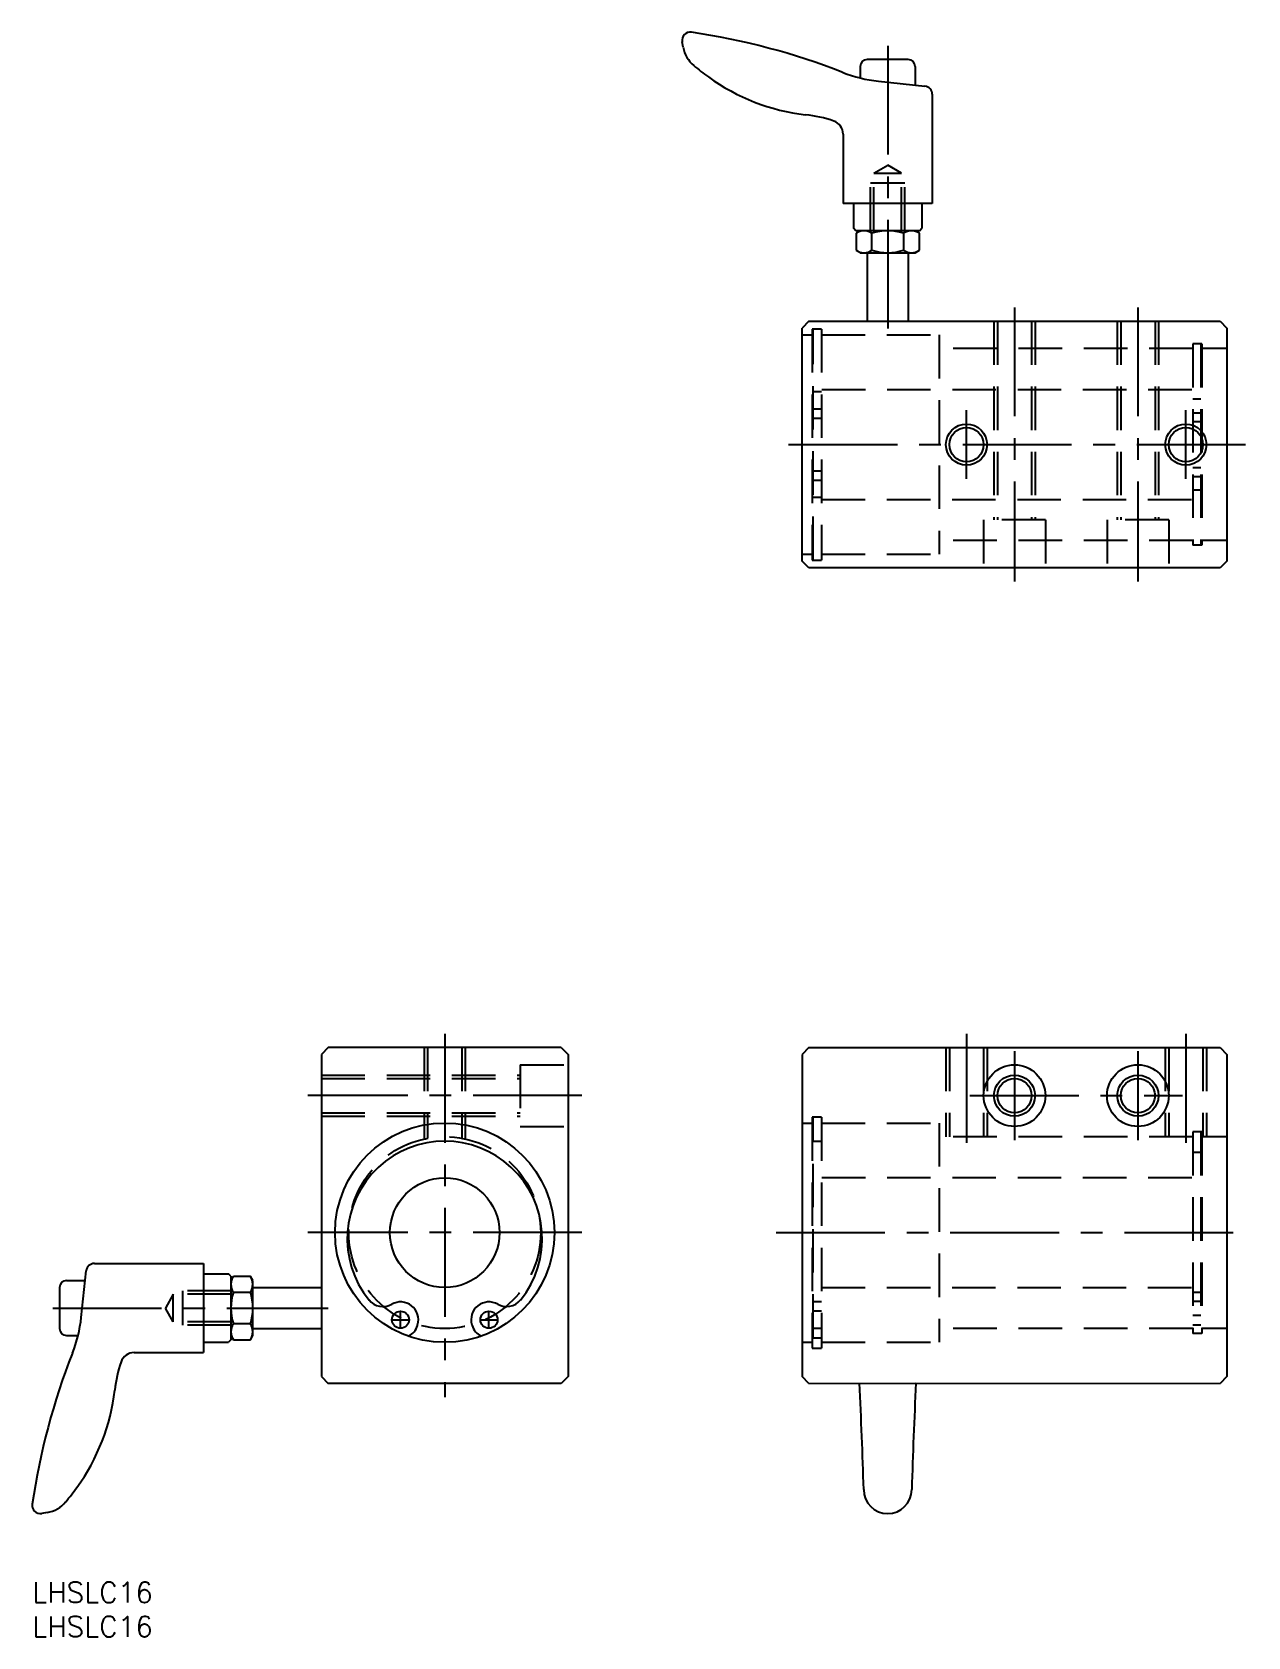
# Model space of a CAD drawing. Extents: x 0 to 177, y -8 to 226.
import ezdxf

# ---------------------------------------------------------------- set-up
doc = ezdxf.new("R2010")
doc.units = 0
doc.header["$LTSCALE"] = 0.5
doc.linetypes.add('CENTER', pattern=[50.8, 31.75, -6.35, 6.35, -6.35])
doc.linetypes.add('DASHED', pattern=[19.05, 12.7, -6.35])
for name, color, linetype in [('MSM_CENTER', 1, 'CENTER'), ('MSM_CONTINUOUS', 7, 'CONTINUOUS'), ('MSM_DASHED', 4, 'DASHED'), ('MSM_NARROW', 5, 'CONTINUOUS'), ('MSM_PART_NUMBER', 7, 'CONTINUOUS')]:
    doc.layers.add(name, color=color, linetype=linetype)
doc.styles.get("Standard").update_dxf_attribs({"font": 'txt.shx', "height": 3, "bigfont": 'bigfont.shx'})

# ---------------------------------------------------------------- blocks, each defined once
blk = doc.blocks.new('*U6')
at = {"layer": 'MSM_PART_NUMBER'}
blk.add_text('LHSLC16', height=3, dxfattribs=at).set_placement((0, -3))
blk = doc.blocks.new('*U7')
at = {"layer": 'MSM_PART_NUMBER'}
blk.add_text('LHSLC16', height=3, dxfattribs=at).set_placement((0, -8))

msp = doc.modelspace()

# ---------------------------------------------------------------- linework, layer by layer
at = {"layer": 'MSM_CENTER'}
for p, q in [((124.81, 224.22), (124.81, 182.02)), ((143.31, 186.02), (143.31, 146.02)), ((161.31, 186.02), (161.31, 146.02)), ((136.31, 161.02), (136.31, 171.02)), ((168.31, 161.02), (168.31, 171.02)), ((110.36, 166.02), (177.36, 166.02)), ((60.19, 80), (60.19, 27)), ((136.31, 80), (136.31, 63)), ((168.31, 80), (168.31, 63)), ((143.31, 77.5), (143.31, 64.5)), ((161.31, 77.5), (161.31, 64.5)), ((80.19, 71), (40.19, 71)), ((136.81, 71), (167.81, 71)), ((80.19, 51), (40.19, 51)), ((108.54, 51), (176.74, 51)), ((2.99, 40), (43.19, 40)), ((52.43, 38.29), (55.05, 38.29)), ((53.74, 36.98), (53.74, 39.61)), ((65.33, 38.29), (67.95, 38.29)), ((66.64, 36.98), (66.64, 39.61))]:
    msp.add_line(p, q, dxfattribs=at)
at = {"layer": 'MSM_CONTINUOUS'}
for p, q in [((94.97, 224.01), (94.83, 224.81)), ((120.81, 221.22), (120.81, 219.51)), ((127.81, 222.22), (121.81, 222.22)), ((128.81, 221.22), (128.81, 218.49)), ((123.46, 219.06), (130.24, 218.34)), ((131.31, 217.14), (131.31, 201.22)), ((118.31, 211.34), (118.31, 201.22)), ((131.31, 201.22), (118.31, 201.22)), ((119.81, 201.22), (119.81, 197.59)), ((129.81, 201.22), (129.81, 197.59)), ((120.18, 197.22), (119.81, 197.59)), ((129.45, 197.22), (120.18, 197.22)), ((120.81, 197.22), (120.19, 196.87)), ((120.19, 196.87), (120.19, 194.38)), ((122.5, 194.38), (122.5, 196.87)), ((127.12, 196.87), (127.12, 194.38)), ((129.43, 196.87), (128.81, 197.22)), ((129.43, 194.38), (129.43, 196.87)), ((129.45, 197.22), (129.81, 197.59)), ((120.19, 194.38), (120.81, 194.02)), ((120.81, 194.02), (128.81, 194.02)), ((121.81, 194.02), (121.81, 184.02)), ((127.81, 194.02), (127.81, 184.02)), ((128.81, 194.02), (129.43, 194.38)), ((113.31, 184.02), (112.31, 183.02)), ((112.31, 149.02), (112.31, 183.02)), ((113.31, 184.02), (173.31, 184.02)), ((173.31, 184.02), (174.31, 183.02)), ((174.31, 183.02), (174.31, 149.02)), ((113.31, 148.02), (112.31, 149.02)), ((173.31, 148.02), (113.31, 148.02)), ((174.31, 149.02), (173.31, 148.02)), ((43.19, 78), (42.19, 77)), ((77.19, 78), (43.19, 78)), ((77.19, 78), (78.19, 77)), ((113.31, 78), (112.31, 77)), ((113.31, 78), (173.31, 78)), ((173.31, 78), (174.31, 77)), ((42.19, 77), (42.19, 30)), ((78.19, 77), (78.19, 30)), ((112.31, 77), (112.31, 30)), ((174.31, 77), (174.31, 30)), ((7.15, 38.64), (7.87, 45.43)), ((9.07, 46.5), (24.99, 46.5)), ((24.99, 46.5), (24.99, 33.5)), ((24.99, 45), (28.62, 45)), ((28.99, 44.63), (28.62, 45)), ((28.99, 44.63), (28.99, 35.37)), ((29.35, 44.62), (28.99, 44)), ((31.83, 44.62), (29.35, 44.62)), ((32.19, 44), (31.83, 44.62)), ((3.99, 43), (3.99, 37)), ((4.99, 44), (7.72, 44)), ((29.35, 42.31), (31.83, 42.31)), ((32.19, 36), (32.19, 44)), ((32.19, 43), (42.19, 43)), ((31.83, 37.69), (29.35, 37.69)), ((56.2, 37.44), (56.23, 37.56)), ((64.14, 37.56), (64.18, 37.44)), ((4.99, 36), (6.7, 36)), ((28.99, 35.37), (28.62, 35)), ((28.99, 36), (29.35, 35.38)), ((29.35, 35.38), (31.83, 35.38)), ((31.83, 35.38), (32.19, 36)), ((32.19, 37), (42.19, 37)), ((14.87, 33.5), (24.99, 33.5)), ((24.99, 35), (28.62, 35)), ((42.19, 30), (43.19, 29)), ((77.19, 29), (43.19, 29)), ((78.19, 30), (77.19, 29)), ((113.31, 29), (112.31, 30)), ((113.31, 29), (128.93, 29.02)), ((128.93, 29.02), (173.31, 29)), ((174.31, 30), (173.31, 29)), ((2.2, 10.16), (1.4, 10.02))]:
    msp.add_line(p, q, dxfattribs=at)
for centre, radius in [((136.31, 166.02), 2.5), ((168.31, 166.02), 2.5), ((143.31, 71), 4.5), ((161.31, 71), 4.5), ((143.31, 71), 2.5), ((161.31, 71), 2.5), ((60.19, 51), 16), ((60.19, 51), 8), ((53.74, 38.29), 1.25), ((66.64, 38.29), 1.25)]:
    msp.add_circle(centre, radius, dxfattribs=at)
for centre, radius, start, end in [((96.01, 225.02), 1.2, 81.6349, 190), ((81.64, 127.27), 100, 68.5272, 81.6349), ((99.41, 224.79), 4.5, 190, 230.208), ((122.13, 252.06), 40, 230.208, 234.0475), ((125.57, 238.95), 20, 248.5272, 263.9426), ((121.81, 221.22), 1, 90, 180), ((127.81, 221.22), 1, 0, 90), ((116.26, 243.97), 30, 234.0475, 263.4319), ((130.11, 217.14), 1.2, 0, 83.9426), ((110.54, 194.3), 20, 71.2775, 83.4319), ((116.31, 211.34), 2, 0, 71.2775), ((121.35, 195.18), 2.04, 55.6158, 124.3842), ((124.81, 189.58), 7.64, 72.412, 107.588), ((128.28, 195.18), 2.04, 55.6158, 124.3842), ((121.35, 196.07), 2.04, 235.6158, 304.3842), ((124.81, 201.67), 7.64, 252.412, 287.588), ((128.28, 196.07), 2.04, 235.6158, 304.3842), ((60.19, 50.12), 14.22, 320.9849, 219.0151), ((9.07, 45.3), 1.2, 90, 173.9426), ((31.03, 43.46), 2.04, 145.6158, 214.3842), ((30.14, 43.46), 2.04, 325.6158, 34.3842), ((4.99, 43), 1, 90, 180), ((36.63, 40), 7.64, 162.412, 197.588), ((24.55, 40), 7.64, 342.412, 17.588), ((51.16, 42.81), 2.6, 219.0151, 299.7762), ((53.74, 38.29), 2.6, 343.6002, 119.7762), ((66.64, 38.29), 2.6, 60.2238, 196.3998), ((69.22, 42.81), 2.6, 240.2238, 320.9849), ((-12.73, 40.75), 20, 338.5272, 353.9426), ((31.03, 36.54), 2.04, 145.6158, 214.3842), ((30.14, 36.54), 2.04, 325.6158, 34.3842), ((4.99, 37), 1, 180, 270), ((53.8, 38.15), 2.5, 295.9172, 343.6002), ((66.58, 38.15), 2.5, 196.3998, 244.0828), ((98.94, -3.17), 100, 158.5272, 171.6349), ((14.87, 31.5), 2, 90, 161.2775), ((31.91, 25.72), 20, 161.2775, 173.4319), ((-678.33, -10.38), 800, 1.71041, 2.82225), ((927.96, -10.38), 800, 177.17681, 178.28959), ((-17.76, 31.44), 30, 324.0475, 353.4319), ((1.42, 14.59), 4.5, 280, 320.208), ((-25.85, 37.31), 40, 320.208, 324.0475), ((124.81, 13.5), 3.5, 180, 360), ((1.19, 11.2), 1.2, 171.6349, 280)]:
    msp.add_arc(centre, radius, start, end, dxfattribs=at)
at = {"layer": 'MSM_DASHED'}
for p, q in [((122.81, 205.62), (124.81, 206.78)), ((126.81, 205.62), (124.81, 206.78)), ((122.31, 197.22), (122.31, 204.22)), ((122.31, 204.22), (127.31, 204.22)), ((122.81, 197.22), (122.81, 205.62)), ((122.81, 205.62), (126.81, 205.62)), ((126.81, 197.22), (126.81, 205.62)), ((127.31, 197.22), (127.31, 204.22)), ((113.81, 182.87), (113.81, 149.17)), ((115.16, 182.87), (113.81, 182.87)), ((113.96, 149.17), (113.96, 182.87)), ((115.16, 182.87), (115.16, 149.17)), ((140.31, 184.02), (140.31, 155.02)), ((140.81, 184.02), (140.81, 155.02)), ((145.81, 184.02), (145.81, 155.02)), ((146.31, 184.02), (146.31, 155.02)), ((158.31, 184.02), (158.31, 155.02)), ((158.81, 184.02), (158.81, 155.02)), ((163.81, 184.02), (163.81, 155.02)), ((164.31, 184.02), (164.31, 155.02)), ((112.31, 182.02), (113.81, 182.02)), ((115.16, 182.02), (132.31, 182.02)), ((132.31, 182.02), (132.31, 150.02)), ((170.66, 180.72), (169.31, 180.72)), ((169.31, 180.72), (169.31, 151.32)), ((170.51, 180.72), (170.51, 151.32)), ((170.66, 180.72), (170.66, 151.32)), ((169.31, 180.02), (132.31, 180.02)), ((174.31, 180.02), (170.66, 180.02)), ((115.16, 173.72), (113.96, 173.72)), ((169.18, 174.02), (115.16, 174.02)), ((113.96, 171.22), (115.16, 171.22)), ((170.51, 172.67), (169.31, 172.67)), ((113.96, 169.87), (115.16, 169.87)), ((169.31, 170.67), (170.51, 170.67)), ((169.31, 169.37), (170.51, 169.37)), ((113.96, 162.17), (115.16, 162.17)), ((169.31, 162.67), (170.51, 162.67)), ((113.96, 160.82), (115.16, 160.82)), ((169.31, 161.37), (170.51, 161.37)), ((170.51, 159.37), (169.31, 159.37)), ((115.16, 158.32), (113.96, 158.32)), ((115.16, 158.02), (169.18, 158.02)), ((147.81, 155.02), (138.81, 155.02)), ((138.81, 155.02), (138.81, 148.02)), ((147.81, 155.02), (147.81, 148.02)), ((156.81, 155.02), (156.81, 148.02)), ((165.81, 155.02), (156.81, 155.02)), ((165.81, 155.02), (165.81, 148.02)), ((112.31, 150.02), (113.81, 150.02)), ((115.16, 150.02), (132.31, 150.02)), ((169.31, 152.02), (132.31, 152.02)), ((170.66, 151.32), (169.31, 151.32)), ((174.31, 152.02), (170.66, 152.02)), ((113.81, 149.17), (115.16, 149.17)), ((57.19, 78), (57.19, 64.67)), ((57.69, 78), (57.69, 64.77)), ((62.69, 78), (62.69, 64.77)), ((63.19, 78), (63.19, 64.67)), ((133.31, 78), (133.31, 65)), ((133.81, 78), (133.81, 65)), ((138.81, 78), (138.81, 65)), ((139.31, 78), (139.31, 65)), ((165.31, 78), (165.31, 65)), ((165.81, 78), (165.81, 65)), ((170.81, 78), (170.81, 65)), ((171.31, 78), (171.31, 65)), ((71.19, 75.5), (71.19, 66.5)), ((71.19, 75.5), (78.19, 75.5)), ((42.19, 74), (71.19, 74)), ((42.19, 73.5), (71.19, 73.5)), ((42.19, 68.5), (71.19, 68.5)), ((42.19, 68), (71.19, 68)), ((71.19, 66.5), (78.19, 66.5)), ((112.31, 67), (113.81, 67)), ((113.81, 67.85), (113.81, 34.15)), ((115.16, 67.85), (113.81, 67.85)), ((113.96, 35.65), (113.96, 67.85)), ((115.16, 67.85), (115.16, 34.15)), ((115.16, 67), (132.31, 67)), ((132.31, 67), (132.31, 35)), ((170.66, 65.7), (169.31, 65.7)), ((169.31, 65.7), (169.31, 36.3)), ((170.51, 65.7), (170.51, 37.54)), ((170.66, 65.7), (170.66, 36.3)), ((113.96, 64.35), (115.16, 64.35)), ((169.31, 65), (132.31, 65)), ((174.31, 65), (170.66, 65)), ((170.51, 62.7), (169.31, 62.7)), ((169.18, 59), (115.16, 59)), ((28.99, 42.5), (21.99, 42.5)), ((21.99, 37.5), (21.99, 42.5)), ((115.16, 43), (169.18, 43)), ((170.51, 42.26), (169.31, 42.26)), ((20.59, 42), (19.43, 40)), ((20.59, 38), (19.43, 40)), ((28.99, 42), (20.59, 42)), ((20.59, 38), (20.59, 42)), ((115.16, 40.89), (113.96, 40.89)), ((170.51, 40.96), (169.31, 40.96)), ((28.99, 38), (20.59, 38)), ((28.99, 37.5), (21.99, 37.5)), ((115.16, 39.54), (113.96, 39.54)), ((169.31, 38.96), (170.51, 38.96)), ((169.31, 37.54), (170.51, 37.54)), ((113.96, 37.04), (115.16, 37.04)), ((113.96, 35.65), (115.16, 35.65)), ((169.31, 37), (132.31, 37)), ((170.66, 36.3), (169.31, 36.3)), ((174.31, 37), (170.66, 37)), ((112.31, 35), (113.81, 35)), ((113.81, 34.15), (115.16, 34.15)), ((115.16, 35), (132.31, 35))]:
    msp.add_line(p, q, dxfattribs=at)
msp.add_circle((60.19, 51), 14, dxfattribs=at)
at = {"layer": 'MSM_NARROW'}
for centre in [(136.31, 166.02), (168.31, 166.02), (143.31, 71), (161.31, 71)]:
    msp.add_circle(centre, 3, dxfattribs=at)

# ---------------------------------------------------------------- block references
at = {"layer": 'MSM_CONTINUOUS'}
for name in ['*U6', '*U7']:
    msp.add_blockref(name, (0, 0), dxfattribs=at)

doc.saveas('drawing.dxf')
